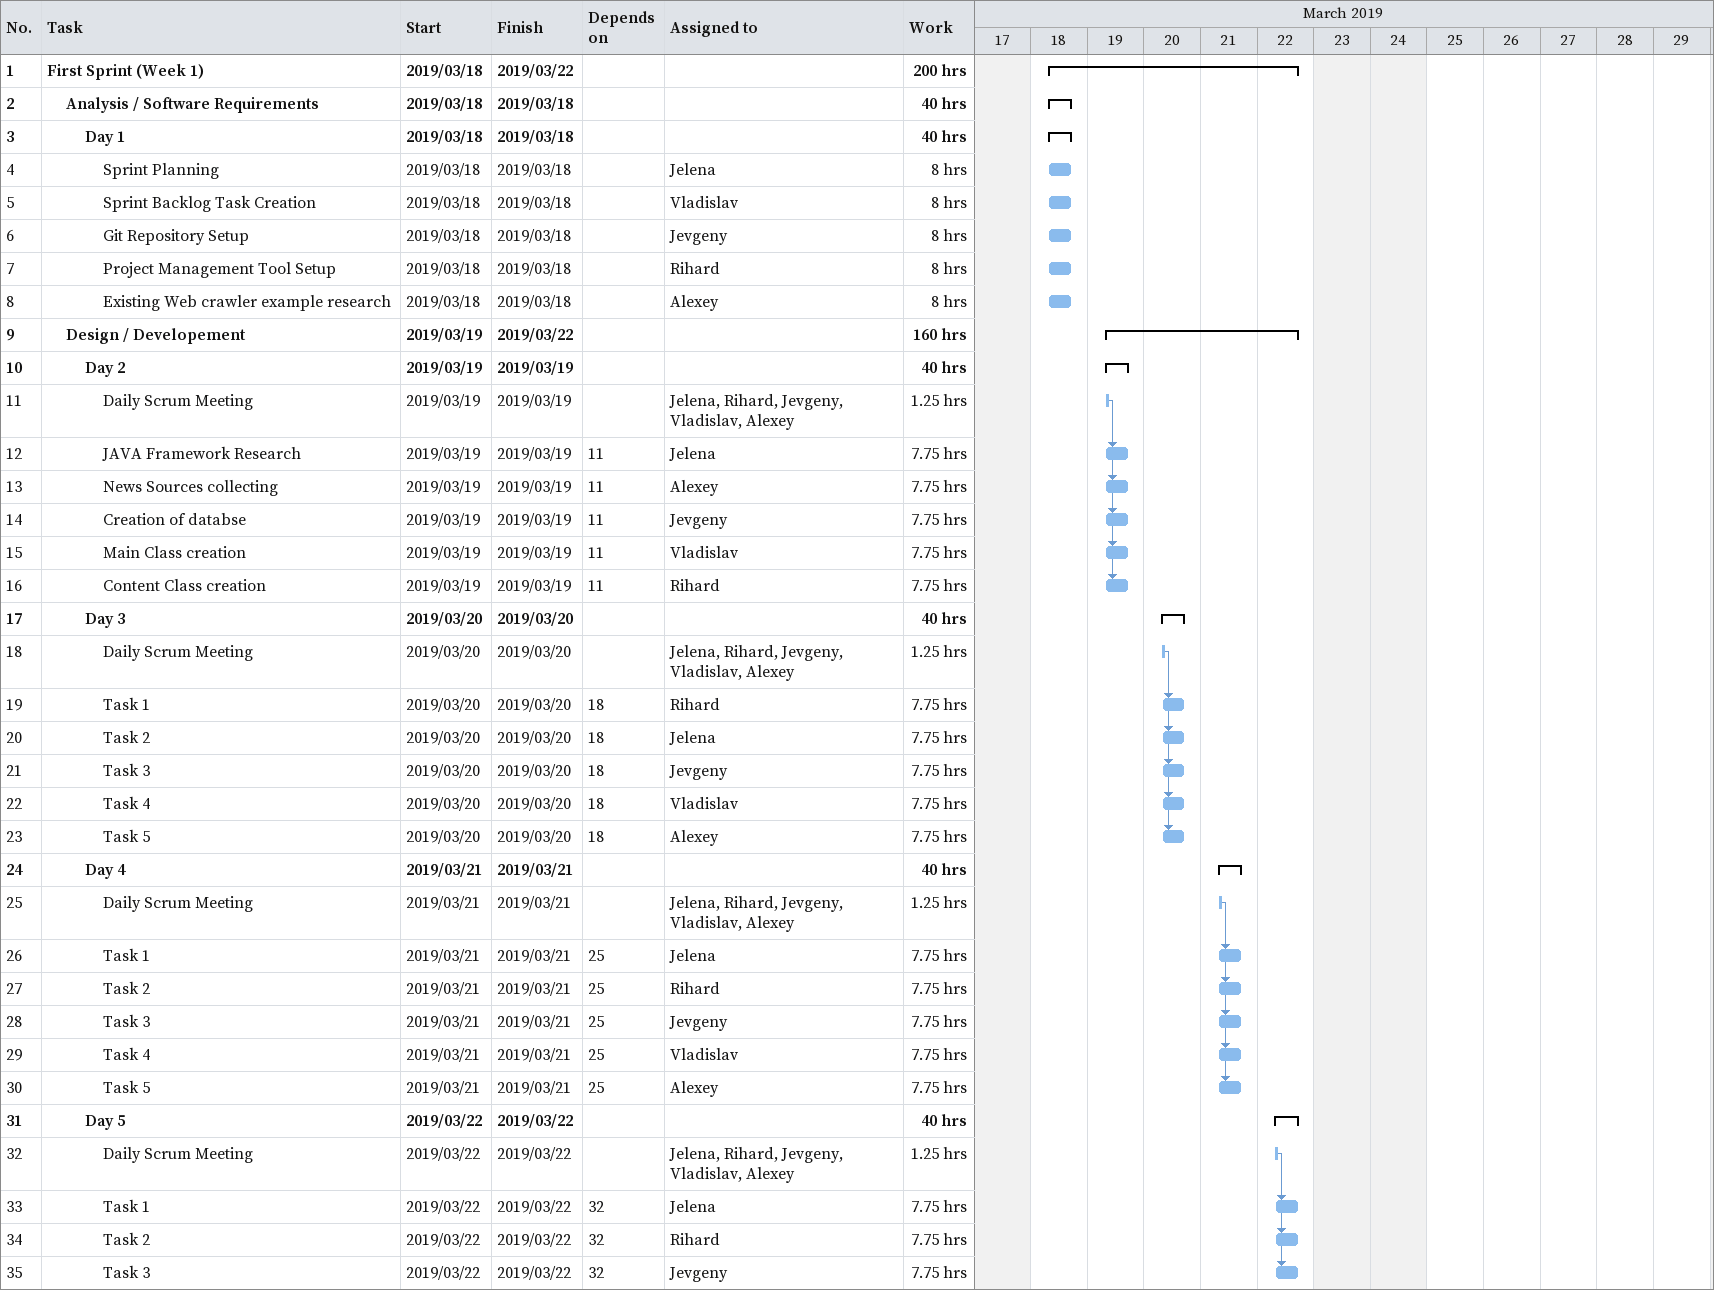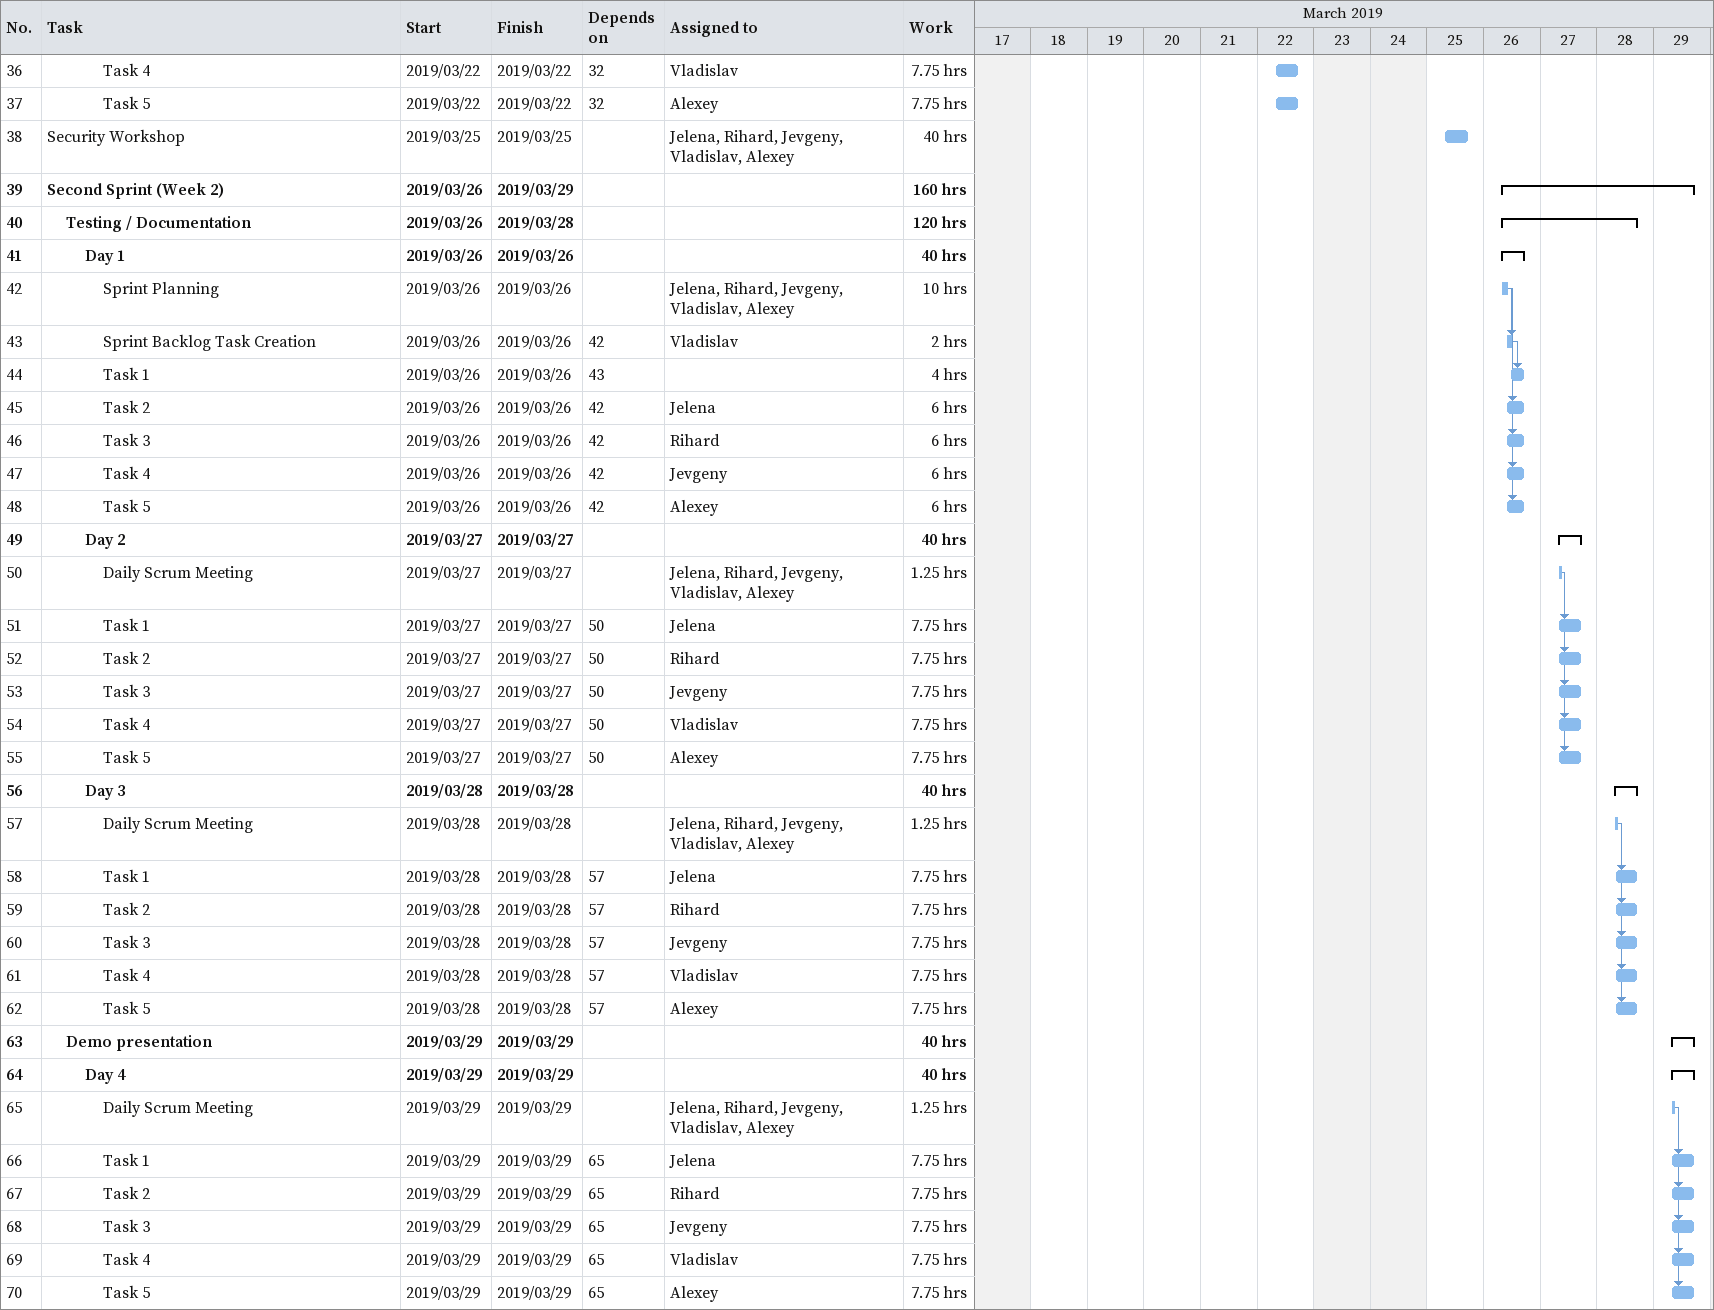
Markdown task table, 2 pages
| ID | Level | Task | Start | Finish | Predecessors | Resources | Work (h) |
|---|---|---|---|---|---|---|---|
| 1 | 1 | **First Sprint (Week 1)** | 2019-03-18 | 2019-03-22 |  |  | 200 |
| 2 | 2 | **Analysis / Software Requirements** | 2019-03-18 | 2019-03-18 |  |  | 40 |
| 3 | 3 | **Day 1** | 2019-03-18 | 2019-03-18 |  |  | 40 |
| 4 | 4 | Sprint Planning | 2019-03-18 | 2019-03-18 |  | Jelena | 8 |
| 5 | 4 | Sprint Backlog Task Creation | 2019-03-18 | 2019-03-18 |  | Vladislav | 8 |
| 6 | 4 | Git Repository Setup | 2019-03-18 | 2019-03-18 |  | Jevgeny | 8 |
| 7 | 4 | Project Management Tool Setup | 2019-03-18 | 2019-03-18 |  | Rihard | 8 |
| 8 | 4 | Existing Web crawler example research | 2019-03-18 | 2019-03-18 |  | Alexey | 8 |
| 9 | 2 | **Design / Developement** | 2019-03-19 | 2019-03-22 |  |  | 160 |
| 10 | 3 | **Day 2** | 2019-03-19 | 2019-03-19 |  |  | 40 |
| 11 | 4 | Daily Scrum Meeting | 2019-03-19 | 2019-03-19 |  | Jelena, Rihard, Jevgeny, Vladislav, Alexey | 1.25 |
| 12 | 4 | JAVA Framework Research | 2019-03-19 | 2019-03-19 | 11 | Jelena | 7.75 |
| 13 | 4 | News Sources collecting | 2019-03-19 | 2019-03-19 | 11 | Alexey | 7.75 |
| 14 | 4 | Creation of databse | 2019-03-19 | 2019-03-19 | 11 | Jevgeny | 7.75 |
| 15 | 4 | Main Class creation | 2019-03-19 | 2019-03-19 | 11 | Vladislav | 7.75 |
| 16 | 4 | Content Class creation | 2019-03-19 | 2019-03-19 | 11 | Rihard | 7.75 |
| 17 | 3 | **Day 3** | 2019-03-20 | 2019-03-20 |  |  | 40 |
| 18 | 4 | Daily Scrum Meeting | 2019-03-20 | 2019-03-20 |  | Jelena, Rihard, Jevgeny, Vladislav, Alexey | 1.25 |
| 19 | 4 | Task 1 | 2019-03-20 | 2019-03-20 | 18 | Rihard | 7.75 |
| 20 | 4 | Task 2 | 2019-03-20 | 2019-03-20 | 18 | Jelena | 7.75 |
| 21 | 4 | Task 3 | 2019-03-20 | 2019-03-20 | 18 | Jevgeny | 7.75 |
| 22 | 4 | Task 4 | 2019-03-20 | 2019-03-20 | 18 | Vladislav | 7.75 |
| 23 | 4 | Task 5 | 2019-03-20 | 2019-03-20 | 18 | Alexey | 7.75 |
| 24 | 3 | **Day 4** | 2019-03-21 | 2019-03-21 |  |  | 40 |
| 25 | 4 | Daily Scrum Meeting | 2019-03-21 | 2019-03-21 |  | Jelena, Rihard, Jevgeny, Vladislav, Alexey | 1.25 |
| 26 | 4 | Task 1 | 2019-03-21 | 2019-03-21 | 25 | Jelena | 7.75 |
| 27 | 4 | Task 2 | 2019-03-21 | 2019-03-21 | 25 | Rihard | 7.75 |
| 28 | 4 | Task 3 | 2019-03-21 | 2019-03-21 | 25 | Jevgeny | 7.75 |
| 29 | 4 | Task 4 | 2019-03-21 | 2019-03-21 | 25 | Vladislav | 7.75 |
| 30 | 4 | Task 5 | 2019-03-21 | 2019-03-21 | 25 | Alexey | 7.75 |
| 31 | 3 | **Day 5** | 2019-03-22 | 2019-03-22 |  |  | 40 |
| 32 | 4 | Daily Scrum Meeting | 2019-03-22 | 2019-03-22 |  | Jelena, Rihard, Jevgeny, Vladislav, Alexey | 1.25 |
| 33 | 4 | Task 1 | 2019-03-22 | 2019-03-22 | 32 | Jelena | 7.75 |
| 34 | 4 | Task 2 | 2019-03-22 | 2019-03-22 | 32 | Rihard | 7.75 |
| 35 | 4 | Task 3 | 2019-03-22 | 2019-03-22 | 32 | Jevgeny | 7.75 |
| 36 | 4 | Task 4 | 2019-03-22 | 2019-03-22 | 32 | Vladislav | 7.75 |
| 37 | 4 | Task 5 | 2019-03-22 | 2019-03-22 | 32 | Alexey | 7.75 |
| 38 | 1 | Security Workshop | 2019-03-25 | 2019-03-25 |  | Jelena, Rihard, Jevgeny, Vladislav, Alexey | 40 |
| 39 | 1 | **Second Sprint (Week 2)** | 2019-03-26 | 2019-03-29 |  |  | 160 |
| 40 | 2 | **Testing / Documentation** | 2019-03-26 | 2019-03-28 |  |  | 120 |
| 41 | 3 | **Day 1** | 2019-03-26 | 2019-03-26 |  |  | 40 |
| 42 | 4 | Sprint Planning | 2019-03-26 | 2019-03-26 |  | Jelena, Rihard, Jevgeny, Vladislav, Alexey | 10 |
| 43 | 4 | Sprint Backlog Task Creation | 2019-03-26 | 2019-03-26 | 42 | Vladislav | 2 |
| 44 | 4 | Task 1 | 2019-03-26 | 2019-03-26 | 43 |  | 4 |
| 45 | 4 | Task 2 | 2019-03-26 | 2019-03-26 | 42 | Jelena | 6 |
| 46 | 4 | Task 3 | 2019-03-26 | 2019-03-26 | 42 | Rihard | 6 |
| 47 | 4 | Task 4 | 2019-03-26 | 2019-03-26 | 42 | Jevgeny | 6 |
| 48 | 4 | Task 5 | 2019-03-26 | 2019-03-26 | 42 | Alexey | 6 |
| 49 | 3 | **Day 2** | 2019-03-27 | 2019-03-27 |  |  | 40 |
| 50 | 4 | Daily Scrum Meeting | 2019-03-27 | 2019-03-27 |  | Jelena, Rihard, Jevgeny, Vladislav, Alexey | 1.25 |
| 51 | 4 | Task 1 | 2019-03-27 | 2019-03-27 | 50 | Jelena | 7.75 |
| 52 | 4 | Task 2 | 2019-03-27 | 2019-03-27 | 50 | Rihard | 7.75 |
| 53 | 4 | Task 3 | 2019-03-27 | 2019-03-27 | 50 | Jevgeny | 7.75 |
| 54 | 4 | Task 4 | 2019-03-27 | 2019-03-27 | 50 | Vladislav | 7.75 |
| 55 | 4 | Task 5 | 2019-03-27 | 2019-03-27 | 50 | Alexey | 7.75 |
| 56 | 3 | **Day 3** | 2019-03-28 | 2019-03-28 |  |  | 40 |
| 57 | 4 | Daily Scrum Meeting | 2019-03-28 | 2019-03-28 |  | Jelena, Rihard, Jevgeny, Vladislav, Alexey | 1.25 |
| 58 | 4 | Task 1 | 2019-03-28 | 2019-03-28 | 57 | Jelena | 7.75 |
| 59 | 4 | Task 2 | 2019-03-28 | 2019-03-28 | 57 | Rihard | 7.75 |
| 60 | 4 | Task 3 | 2019-03-28 | 2019-03-28 | 57 | Jevgeny | 7.75 |
| 61 | 4 | Task 4 | 2019-03-28 | 2019-03-28 | 57 | Vladislav | 7.75 |
| 62 | 4 | Task 5 | 2019-03-28 | 2019-03-28 | 57 | Alexey | 7.75 |
| 63 | 2 | **Demo presentation** | 2019-03-29 | 2019-03-29 |  |  | 40 |
| 64 | 3 | **Day 4** | 2019-03-29 | 2019-03-29 |  |  | 40 |
| 65 | 4 | Daily Scrum Meeting | 2019-03-29 | 2019-03-29 |  | Jelena, Rihard, Jevgeny, Vladislav, Alexey | 1.25 |
| 66 | 4 | Task 1 | 2019-03-29 | 2019-03-29 | 65 | Jelena | 7.75 |
| 67 | 4 | Task 2 | 2019-03-29 | 2019-03-29 | 65 | Rihard | 7.75 |
| 68 | 4 | Task 3 | 2019-03-29 | 2019-03-29 | 65 | Jevgeny | 7.75 |
| 69 | 4 | Task 4 | 2019-03-29 | 2019-03-29 | 65 | Vladislav | 7.75 |
| 70 | 4 | Task 5 | 2019-03-29 | 2019-03-29 | 65 | Alexey | 7.75 |
